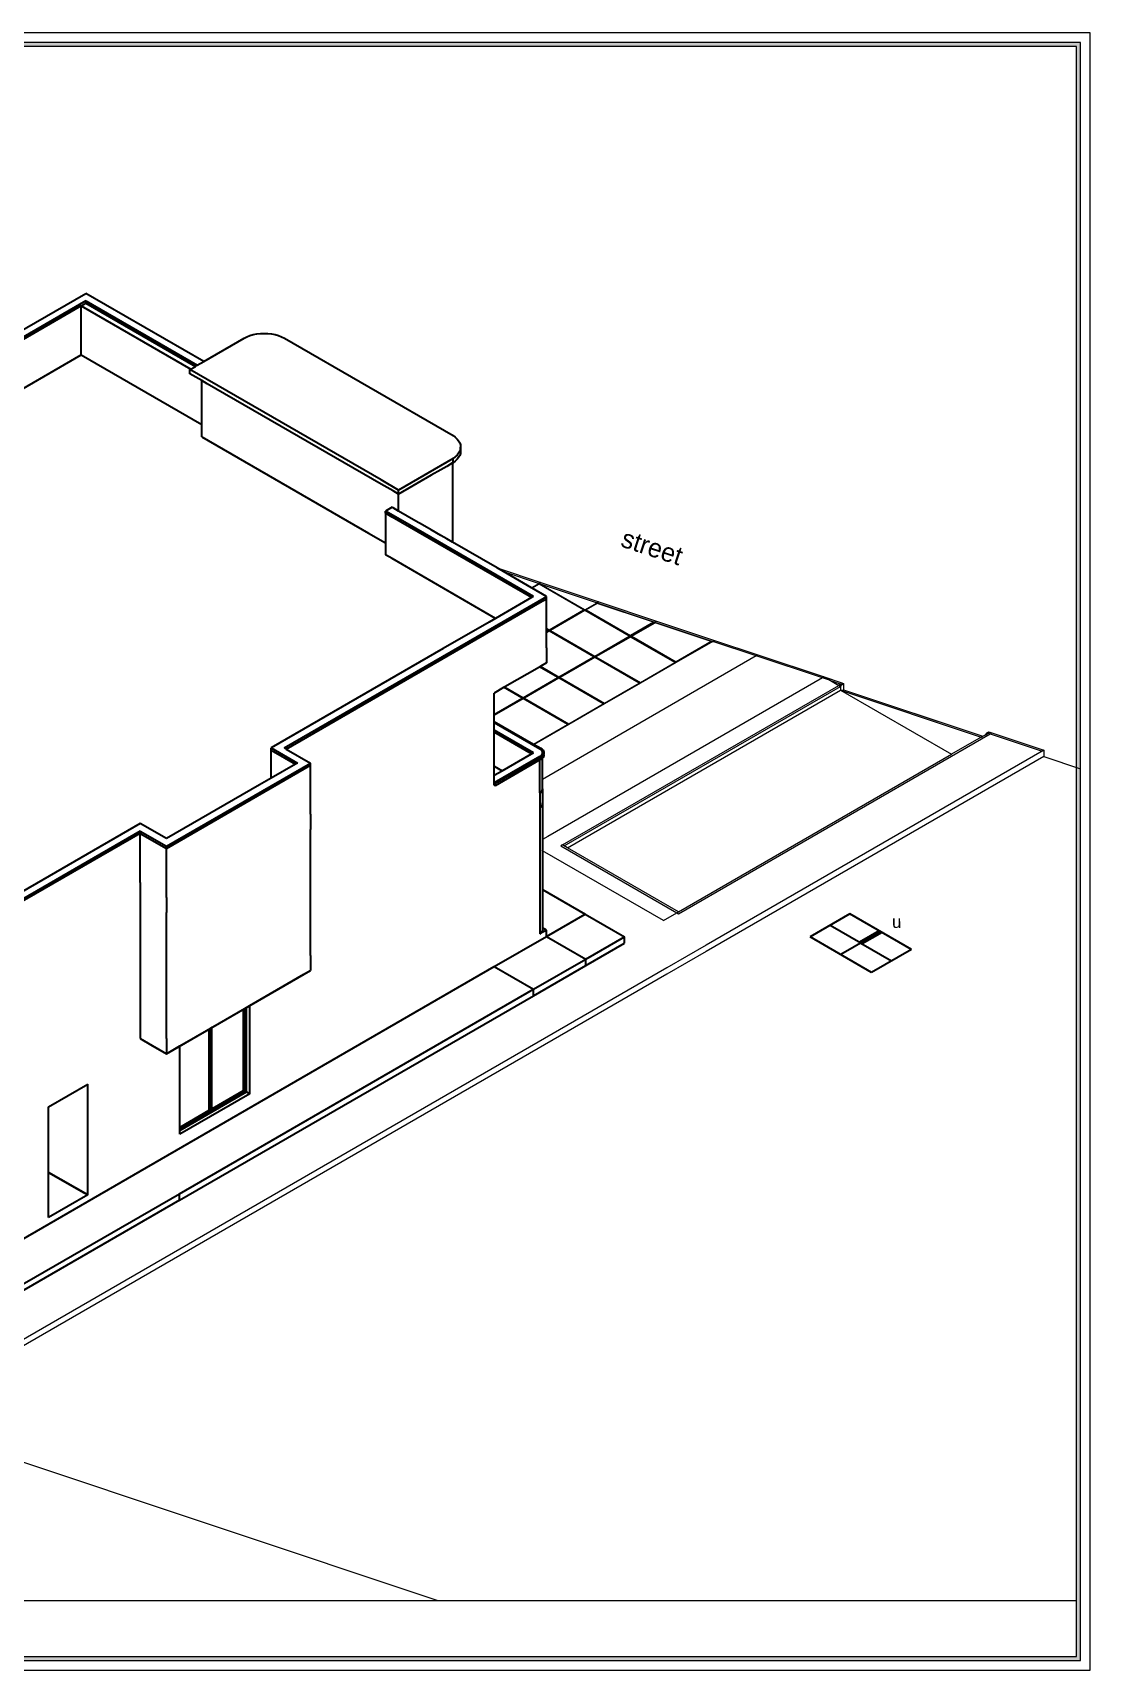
# Model space of a CAD drawing. Header units: metres. Extents: x 294 to 1101, y -498 to -355.
# Drawn here: x 1078.04 to 1100.93, y -414.34 to -378.91 of the extents above; entities that cross this region are included whole.
import ezdxf

# ---------------------------------------------------------------- set-up
doc = ezdxf.new("R2010")
doc.units = ezdxf.units.M
doc.layers.add('19-JARDINERIA', color=80, linetype='Continuous', lineweight=0)
doc.layers.add('wall', color=7, linetype='Continuous', lineweight=25)
doc.layers.add('text', color=3, linetype='Continuous')
doc.styles.add('alalala', font='bgothm.ttf', dxfattribs={"height": 0.2})

msp = doc.modelspace()

# ---------------------------------------------------------------- hatches: boundary and pattern name
at = {"layer": '19-JARDINERIA'}
h = msp.add_hatch(color=251, dxfattribs=at)
h.paths.add_polyline_path([(1051.193, -414.127), (1100.714, -414.127), (1100.714, -379.12), (1051.193, -379.12)])
h.paths.add_polyline_path([(1051.279, -414.041), (1100.629, -414.041), (1100.629, -379.205), (1051.279, -379.205)], flags=16)
at = {"layer": 'wall'}
h = msp.add_hatch(color=256, dxfattribs=at)
h.dxf.hatch_style = 1
h.paths.add_polyline_path([(1096.393, -398.357), (1096.363, -398.34), (1095.933, -398.588), (1095.963, -398.606)])
h = msp.add_hatch(color=256, dxfattribs=at)
h.dxf.hatch_style = 1
h.paths.add_polyline_path([(1096.423, -398.375), (1096.393, -398.357), (1095.963, -398.606), (1095.993, -398.623)])

# ---------------------------------------------------------------- linework, layer by layer
for p, q in [((1074.943, -387), (1079.193, -384.546)), ((1079.193, -384.709), (1075.084, -387.081)), ((1079.092, -384.817), (1079.193, -384.758)), ((1081.744, -386.019), (1079.193, -384.546)), ((1079.193, -384.709), (1081.602, -386.1)), ((1079.193, -384.758), (1079.193, -384.709)), ((1079.193, -384.758), (1081.56, -386.125)), ((1079.092, -384.817), (1075.127, -387.106)), ((1079.092, -384.817), (1081.459, -386.183)), ((1079.092, -385.715), (1079.092, -384.817)), ((1082.613, -385.517), (1082.674, -385.486)), ((1082.674, -385.486), (1082.741, -385.46)), ((1082.741, -385.46), (1082.814, -385.439)), ((1082.814, -385.439), (1082.89, -385.424)), ((1082.89, -385.424), (1082.97, -385.415)), ((1082.97, -385.415), (1083.05, -385.412)), ((1083.05, -385.412), (1083.131, -385.415)), ((1083.131, -385.415), (1083.211, -385.424)), ((1083.211, -385.424), (1083.287, -385.439)), ((1083.287, -385.439), (1083.36, -385.46)), ((1083.36, -385.46), (1083.427, -385.486)), ((1083.427, -385.486), (1083.488, -385.517)), ((1079.092, -385.878), (1079.092, -385.715)), ((1081.744, -386.019), (1082.613, -385.517)), ((1083.488, -385.517), (1087.138, -387.624)), ((1076.046, -387.637), (1079.092, -385.878)), ((1079.092, -385.878), (1081.699, -387.383)), ((1081.441, -386.193), (1081.459, -386.183)), ((1085.581, -388.583), (1081.441, -386.193)), ((1081.441, -386.284), (1081.441, -386.193)), ((1081.459, -386.183), (1081.56, -386.125)), ((1081.56, -386.125), (1081.602, -386.1)), ((1081.602, -386.1), (1081.744, -386.019)), ((1081.699, -386.432), (1081.441, -386.284)), ((1081.699, -387.22), (1081.699, -386.432)), ((1081.819, -386.502), (1081.699, -386.432)), ((1085.581, -388.674), (1081.819, -386.502)), ((1081.699, -387.651), (1081.699, -387.22)), ((1081.699, -387.394), (1081.699, -387.383)), ((1081.699, -387.473), (1081.699, -387.394)), ((1087.138, -387.624), (1087.186, -387.66)), ((1087.186, -387.66), (1087.226, -387.699)), ((1087.226, -387.699), (1087.258, -387.74)), ((1087.258, -387.74), (1087.281, -387.783)), ((1087.281, -387.961), (1087.258, -388.004)), ((1087.281, -387.783), (1087.295, -387.827)), ((1087.295, -387.917), (1087.281, -387.961)), ((1087.295, -387.827), (1087.299, -387.872)), ((1087.299, -387.872), (1087.295, -387.917)), ((1087.295, -387.918), (1087.299, -387.963)), ((1087.299, -387.963), (1087.295, -388.008)), ((1087.299, -387.963), (1087.299, -387.872)), ((1087.138, -388.12), (1085.958, -388.801)), ((1087.001, -388.29), (1086.871, -388.364)), ((1087.129, -388.216), (1087.001, -388.29)), ((1087.138, -388.211), (1087.129, -388.216)), ((1087.129, -388.216), (1087.129, -389.932)), ((1087.186, -388.084), (1087.138, -388.12)), ((1087.138, -388.211), (1087.138, -388.12)), ((1087.186, -388.175), (1087.138, -388.211)), ((1087.226, -388.046), (1087.186, -388.084)), ((1087.226, -388.136), (1087.186, -388.175)), ((1087.258, -388.004), (1087.226, -388.046)), ((1087.258, -388.095), (1087.226, -388.136)), ((1087.281, -388.052), (1087.258, -388.095)), ((1087.295, -388.008), (1087.281, -388.052)), ((1085.958, -388.801), (1085.581, -388.583)), ((1085.838, -388.822), (1085.581, -388.674)), ((1086.667, -388.482), (1085.958, -388.892)), ((1086.871, -388.364), (1086.667, -388.482)), ((1085.958, -388.892), (1085.838, -388.822)), ((1085.958, -388.892), (1085.958, -388.801)), ((1085.958, -389.256), (1085.958, -388.892)), ((1085.817, -389.175), (1085.675, -389.256)), ((1085.675, -389.305), (1085.675, -389.256)), ((1086.193, -389.555), (1085.675, -389.256)), ((1085.817, -389.387), (1085.675, -389.305)), ((1085.675, -389.305), (1085.675, -389.69)), ((1085.817, -389.175), (1085.838, -389.187)), ((1086.193, -389.604), (1085.817, -389.387)), ((1085.958, -389.256), (1085.838, -389.187)), ((1086.334, -389.473), (1085.958, -389.256)), ((1085.311, -389.736), (1085.675, -389.947)), ((1085.675, -389.69), (1085.675, -390.203)), ((1088.878, -391.105), (1086.193, -389.555)), ((1088.835, -391.13), (1086.193, -389.604)), ((1086.476, -389.555), (1086.334, -389.473)), ((1086.667, -389.665), (1086.476, -389.555)), ((1086.871, -389.783), (1086.667, -389.665)), ((1087.001, -389.858), (1086.871, -389.783)), ((1087.129, -389.932), (1087.001, -389.858)), ((1088.092, -390.488), (1087.129, -389.932)), ((1085.817, -390.285), (1085.675, -390.203)), ((1088.058, -391.579), (1085.817, -390.285)), ((1088.092, -390.488), (1088.093, -390.488)), ((1088.093, -390.488), (1088.092, -390.488)), ((1088.093, -390.488), (1088.093, -390.488)), ((1088.228, -390.567), (1088.093, -390.488)), ((1088.838, -390.919), (1088.228, -390.567)), ((1083.485, -394.382), (1089.161, -391.105)), ((1088.835, -391.13), (1088.058, -391.579)), ((1088.878, -391.105), (1088.835, -391.13)), ((1088.852, -390.927), (1088.838, -390.919)), ((1089.161, -391.105), (1088.852, -390.927)), ((1089.019, -391.236), (1089.161, -391.154)), ((1089.161, -391.154), (1089.161, -391.105)), ((1089.161, -391.794), (1089.161, -391.154)), ((1083.527, -394.406), (1089.019, -391.236)), ((1087.916, -391.66), (1086.926, -392.232)), ((1088.058, -391.579), (1087.916, -391.66)), ((1089.161, -391.811), (1089.161, -391.794)), ((1089.161, -391.827), (1089.161, -391.811)), ((1089.161, -391.857), (1089.161, -391.827)), ((1089.161, -391.873), (1089.161, -391.857)), ((1089.161, -391.889), (1089.161, -391.873)), ((1089.161, -392.052), (1089.161, -391.889)), ((1086.926, -392.232), (1083.202, -394.382)), ((1089.161, -392.216), (1089.161, -392.052)), ((1089.161, -392.216), (1089.161, -392.542)), ((1089.161, -392.542), (1089.034, -392.615)), ((1089.006, -392.631), (1088.26, -393.062)), ((1089.02, -392.623), (1089.006, -392.631)), ((1089.034, -392.615), (1089.02, -392.623)), ((1088.232, -393.078), (1088.029, -393.195)), ((1088.029, -393.651), (1088.029, -393.195)), ((1088.246, -393.07), (1088.232, -393.078)), ((1088.26, -393.062), (1088.246, -393.07)), ((1088.029, -393.667), (1088.029, -393.651)), ((1088.029, -393.683), (1088.029, -393.667)), ((1088.029, -393.808), (1088.029, -393.683)), ((1088.029, -393.808), (1088.882, -394.3)), ((1088.029, -393.832), (1088.029, -393.808)), ((1088.029, -393.832), (1089.014, -394.401)), ((1088.029, -393.995), (1088.029, -393.832)), ((1088.878, -394.485), (1088.029, -393.995)), ((1088.029, -394.044), (1088.029, -393.995)), ((1088.835, -394.51), (1088.029, -394.044)), ((1088.029, -394.779), (1088.029, -394.044)), ((1088.882, -394.3), (1088.896, -394.308)), ((1088.896, -394.308), (1089.036, -394.389)), ((1080.933, -396.509), (1084.051, -394.709)), ((1083.202, -394.431), (1083.202, -394.382)), ((1083.202, -394.382), (1083.768, -394.709)), ((1083.202, -394.431), (1083.725, -394.733)), ((1083.202, -395.035), (1083.202, -394.431)), ((1083.485, -394.382), (1083.527, -394.406)), ((1083.527, -394.406), (1084.051, -394.709)), ((1083.768, -394.709), (1083.725, -394.733)), ((1084.051, -394.758), (1084.051, -394.709)), ((1089.014, -394.57), (1088.029, -395.138)), ((1089.036, -394.582), (1088.051, -395.151)), ((1089.014, -394.643), (1088.051, -395.2)), ((1088.199, -394.877), (1088.835, -394.51)), ((1088.835, -394.51), (1088.878, -394.485)), ((1089.032, -394.413), (1089.014, -394.401)), ((1089.014, -394.57), (1089.032, -394.558)), ((1089.036, -394.631), (1089.014, -394.643)), ((1089.014, -395.354), (1089.014, -394.643)), ((1089.047, -394.426), (1089.032, -394.413)), ((1089.032, -394.558), (1089.047, -394.545)), ((1089.036, -394.389), (1089.056, -394.402)), ((1089.056, -394.568), (1089.036, -394.582)), ((1089.036, -394.631), (1089.036, -394.582)), ((1089.056, -394.618), (1089.036, -394.631)), ((1089.059, -394.44), (1089.047, -394.426)), ((1089.047, -394.545), (1089.059, -394.531)), ((1089.056, -394.402), (1089.073, -394.417)), ((1089.073, -394.554), (1089.056, -394.568)), ((1089.073, -394.603), (1089.056, -394.618)), ((1089.068, -394.454), (1089.059, -394.44)), ((1089.059, -394.531), (1089.068, -394.516)), ((1089.073, -394.47), (1089.068, -394.454)), ((1089.068, -394.516), (1089.073, -394.501)), ((1089.073, -394.417), (1089.087, -394.433)), ((1089.075, -394.485), (1089.073, -394.47)), ((1089.073, -394.501), (1089.075, -394.485)), ((1089.087, -394.538), (1089.073, -394.554)), ((1089.075, -394.601), (1089.073, -394.603)), ((1089.075, -394.485), (1089.075, -394.485)), ((1089.087, -394.587), (1089.075, -394.601)), ((1089.075, -395.062), (1089.075, -394.601)), ((1089.087, -394.433), (1089.096, -394.448)), ((1089.096, -394.523), (1089.087, -394.538)), ((1089.096, -394.572), (1089.087, -394.587)), ((1089.096, -394.448), (1089.097, -394.45)), ((1089.097, -394.521), (1089.096, -394.523)), ((1089.096, -394.572), (1089.096, -394.523)), ((1089.097, -394.57), (1089.096, -394.572)), ((1089.097, -394.45), (1089.103, -394.467)), ((1089.101, -394.51), (1089.097, -394.521)), ((1089.103, -394.552), (1089.097, -394.57)), ((1089.103, -394.503), (1089.101, -394.51)), ((1089.103, -394.467), (1089.105, -394.485)), ((1089.105, -394.485), (1089.103, -394.503)), ((1089.105, -394.534), (1089.103, -394.552)), ((1089.105, -394.534), (1089.105, -394.485)), ((1080.933, -396.558), (1084.051, -394.758)), ((1083.202, -395.035), (1082.948, -395.182)), ((1083.725, -394.733), (1083.202, -395.035)), ((1084.051, -395.002), (1084.051, -394.758)), ((1084.051, -395.166), (1084.051, -395.002)), ((1088.029, -394.779), (1088.199, -394.877)), ((1088.029, -394.975), (1088.029, -394.779)), ((1088.029, -394.975), (1088.199, -394.877)), ((1088.029, -395.138), (1088.029, -394.975)), ((1089.075, -395.062), (1089.073, -395.063)), ((1089.075, -395.269), (1089.075, -395.062)), ((1082.948, -395.182), (1080.933, -396.345)), ((1084.051, -395.174), (1084.051, -395.166)), ((1084.051, -395.484), (1084.051, -395.174)), ((1088.029, -395.188), (1088.029, -395.138)), ((1088.029, -395.138), (1088.051, -395.151)), ((1088.029, -395.188), (1088.051, -395.2)), ((1088.051, -395.2), (1088.051, -395.151)), ((1089.014, -395.354), (1089.032, -395.342)), ((1089.014, -395.362), (1089.032, -395.35)), ((1089.014, -395.354), (1089.014, -395.362)), ((1089.014, -395.362), (1089.014, -395.672)), ((1089.032, -395.342), (1089.047, -395.329)), ((1089.032, -395.35), (1089.047, -395.337)), ((1089.047, -395.329), (1089.059, -395.315)), ((1089.047, -395.337), (1089.059, -395.323)), ((1089.059, -395.315), (1089.068, -395.3)), ((1089.059, -395.323), (1089.068, -395.308)), ((1089.068, -395.3), (1089.073, -395.285)), ((1089.068, -395.308), (1089.073, -395.293)), ((1089.075, -395.269), (1089.073, -395.254)), ((1089.073, -395.285), (1089.075, -395.273)), ((1089.073, -395.293), (1089.075, -395.277)), ((1089.075, -395.269), (1089.075, -395.277)), ((1089.075, -395.273), (1089.075, -395.269)), ((1089.075, -395.277), (1089.075, -395.273)), ((1089.075, -395.277), (1089.075, -395.588)), ((1084.051, -395.492), (1084.051, -395.484)), ((1084.051, -395.656), (1084.051, -395.492)), ((1084.051, -395.819), (1084.051, -395.656)), ((1089.014, -395.672), (1089.032, -395.66)), ((1089.014, -395.679), (1089.032, -395.668)), ((1089.032, -395.669), (1089.014, -395.68)), ((1089.014, -395.672), (1089.014, -395.679)), ((1089.014, -395.679), (1089.014, -395.68)), ((1089.014, -395.68), (1089.014, -398.407)), ((1089.032, -395.66), (1089.047, -395.647)), ((1089.032, -395.668), (1089.047, -395.655)), ((1089.047, -395.656), (1089.032, -395.669)), ((1089.047, -395.647), (1089.059, -395.633)), ((1089.047, -395.655), (1089.059, -395.641)), ((1089.059, -395.642), (1089.047, -395.656)), ((1089.059, -395.633), (1089.068, -395.619)), ((1089.059, -395.641), (1089.068, -395.626)), ((1089.068, -395.627), (1089.059, -395.642)), ((1089.068, -395.619), (1089.073, -395.603)), ((1089.073, -395.611), (1089.068, -395.627)), ((1089.068, -395.626), (1089.073, -395.611)), ((1089.075, -395.588), (1089.073, -395.572)), ((1089.075, -395.591), (1089.073, -395.579)), ((1089.073, -395.58), (1089.075, -395.592)), ((1089.073, -395.603), (1089.075, -395.592)), ((1089.073, -395.611), (1089.075, -395.595)), ((1089.075, -395.596), (1089.073, -395.611)), ((1089.075, -395.588), (1089.075, -395.595)), ((1089.075, -395.591), (1089.075, -395.588)), ((1089.075, -395.595), (1089.075, -395.591)), ((1089.075, -395.592), (1089.075, -395.591)), ((1089.075, -395.592), (1089.075, -395.595)), ((1089.075, -395.595), (1089.075, -395.596)), ((1089.075, -395.595), (1089.075, -395.595)), ((1089.075, -395.595), (1089.075, -395.596)), ((1089.075, -395.596), (1089.075, -396.366)), ((1080.367, -396.019), (1073.705, -399.865)), ((1080.933, -396.345), (1080.367, -396.019)), ((1084.051, -395.819), (1084.051, -396.146)), ((1080.367, -396.182), (1073.705, -400.028)), ((1080.367, -396.231), (1073.705, -400.077)), ((1080.367, -396.231), (1080.367, -396.182)), ((1080.367, -396.182), (1080.933, -396.509)), ((1080.367, -397.129), (1080.367, -396.231)), ((1080.367, -396.231), (1080.933, -396.558)), ((1084.051, -398.219), (1084.051, -396.146)), ((1089.075, -396.366), (1089.073, -396.367)), ((1089.075, -396.366), (1089.075, -396.606)), ((1080.933, -396.558), (1080.933, -396.509)), ((1080.933, -397.456), (1080.933, -396.558)), ((1089.075, -396.606), (1089.073, -396.605)), ((1089.075, -396.606), (1089.075, -397.447)), ((1080.367, -397.293), (1080.367, -397.129)), ((1080.367, -397.293), (1080.367, -397.619)), ((1080.933, -397.619), (1080.933, -397.456)), ((1089.073, -397.446), (1089.075, -397.447)), ((1089.075, -397.447), (1089.996, -397.979)), ((1089.075, -397.447), (1089.075, -398.273)), ((1080.367, -397.619), (1080.367, -400.346)), ((1080.933, -397.619), (1080.933, -397.946)), ((1080.933, -400.673), (1080.933, -397.946)), ((1084.051, -398.228), (1084.051, -398.219)), ((1084.051, -398.538), (1084.051, -398.228)), ((1089.161, -398.462), (1089.996, -397.979)), ((1089.996, -397.979), (1090.845, -398.469)), ((1095.728, -397.974), (1094.868, -398.47)), ((1097.058, -398.741), (1095.728, -397.974)), ((1084.051, -398.545), (1084.051, -398.538)), ((1084.051, -398.546), (1084.051, -398.545)), ((1084.051, -398.873), (1084.051, -398.546)), ((1088.029, -399.115), (1089.161, -398.462)), ((1089.161, -398.323), (1089.014, -398.407)), ((1089.014, -398.407), (1089.032, -398.396)), ((1089.032, -398.396), (1089.047, -398.383)), ((1089.047, -398.383), (1089.059, -398.369)), ((1089.059, -398.369), (1089.068, -398.354)), ((1089.068, -398.354), (1089.073, -398.339)), ((1089.075, -398.273), (1089.073, -398.272)), ((1089.161, -398.323), (1089.073, -398.272)), ((1089.073, -398.307), (1089.075, -398.323)), ((1089.075, -398.323), (1089.073, -398.339)), ((1089.161, -398.323), (1089.075, -398.273)), ((1089.075, -398.273), (1089.075, -398.323)), ((1089.161, -398.462), (1089.161, -398.323)), ((1089.161, -398.462), (1090.009, -398.952)), ((1090.009, -398.952), (1090.845, -398.469)), ((1090.009, -399.09), (1090.845, -398.608)), ((1090.845, -398.608), (1090.845, -398.469)), ((1096.197, -399.238), (1094.868, -398.47)), ((1096.393, -398.357), (1095.532, -398.854)), ((1096.363, -398.34), (1095.933, -398.588)), ((1096.423, -398.375), (1095.993, -398.623)), ((1084.051, -398.873), (1084.051, -399.198)), ((1088.878, -399.605), (1090.009, -398.952)), ((1090.009, -399.09), (1090.009, -398.952)), ((1097.058, -398.741), (1096.197, -399.238)), ((1080.367, -403.539), (1088.029, -399.115)), ((1080.933, -400.999), (1084.051, -399.198)), ((1082.737, -399.958), (1083.91, -399.281)), ((1083.91, -399.281), (1084.051, -399.199)), ((1084.051, -399.198), (1084.051, -399.199)), ((1088.029, -399.115), (1088.878, -399.605)), ((1088.878, -399.744), (1090.009, -399.09)), ((1081.216, -404.029), (1088.878, -399.605)), ((1088.878, -399.744), (1088.878, -399.605)), ((1081.216, -404.167), (1088.878, -399.744)), ((1081.924, -400.427), (1082.596, -400.039)), ((1082.596, -400.039), (1082.61, -400.031)), ((1082.61, -400.031), (1082.624, -400.023)), ((1082.624, -400.023), (1082.638, -400.015)), ((1082.638, -400.015), (1082.667, -399.998)), ((1082.667, -399.998), (1082.737, -399.958)), ((1082.667, -401.827), (1082.667, -399.998)), ((1082.737, -401.868), (1082.737, -399.958)), ((1080.367, -400.346), (1080.367, -400.672)), ((1080.367, -400.672), (1080.933, -400.999)), ((1080.367, -400.672), (1080.367, -400.673)), ((1080.367, -400.673), (1080.632, -400.826)), ((1080.933, -400.673), (1080.933, -400.999)), ((1081.223, -400.832), (1081.853, -400.468)), ((1081.853, -400.468), (1081.867, -400.46)), ((1081.867, -400.46), (1081.881, -400.452)), ((1081.881, -400.452), (1081.895, -400.444)), ((1081.895, -400.444), (1081.924, -400.427)), ((1080.632, -400.826), (1080.933, -400.999)), ((1080.933, -400.999), (1081.223, -400.832)), ((1080.933, -400.999), (1080.933, -400.999)), ((1081.223, -402.579), (1081.223, -400.832)), ((1078.383, -402.145), (1079.232, -401.655)), ((1079.232, -404.055), (1079.232, -401.655)), ((1078.383, -403.566), (1078.383, -402.145)), ((1081.223, -402.661), (1082.667, -401.827)), ((1082.737, -401.868), (1081.223, -402.742)), ((1082.667, -401.827), (1082.737, -401.868)), ((1081.223, -402.595), (1081.223, -402.579)), ((1081.223, -402.612), (1081.223, -402.595)), ((1081.223, -402.628), (1081.223, -402.612)), ((1081.223, -402.661), (1081.223, -402.628)), ((1081.223, -402.742), (1081.223, -402.661)), ((1075.131, -406.562), (1080.367, -403.539)), ((1079.232, -404.055), (1078.383, -403.566)), ((1078.383, -404.545), (1078.383, -403.566)), ((1078.383, -403.566), (1079.09, -403.974)), ((1075.979, -407.052), (1081.216, -404.029)), ((1081.216, -404.167), (1075.979, -407.191)), ((1079.232, -404.055), (1078.383, -404.545)), ((1079.232, -404.055), (1078.383, -404.545)), ((1079.09, -403.974), (1079.232, -404.055)), ((1081.216, -404.167), (1081.216, -404.029))]:
    msp.add_line(p, q)
at = {"layer": '19-JARDINERIA', "color": 251}
for p, q in [((1088.093, -390.488), (1089.038, -390.803)), ((1088.228, -390.567), (1089.001, -390.824)), ((1089.001, -390.824), (1088.838, -390.919)), ((1089.038, -390.803), (1089.001, -390.824)), ((1089.989, -391.395), (1089.001, -390.824)), ((1089.001, -390.824), (1090.254, -391.242)), ((1089.038, -390.803), (1090.29, -391.221)), ((1089.001, -390.841), (1088.852, -390.927)), ((1089.961, -391.395), (1089.001, -390.841)), ((1089.989, -391.395), (1089.215, -391.842)), ((1089.215, -391.825), (1089.961, -391.395)), ((1089.989, -391.411), (1089.243, -391.842)), ((1089.989, -391.395), (1090.254, -391.242)), ((1090.977, -391.965), (1089.989, -391.395)), ((1090.949, -391.965), (1089.989, -391.411)), ((1090.257, -391.256), (1090.017, -391.395)), ((1090.017, -391.395), (1090.977, -391.949)), ((1090.29, -391.221), (1090.254, -391.242)), ((1090.254, -391.242), (1091.507, -391.66)), ((1091.474, -391.662), (1090.257, -391.256)), ((1090.29, -391.221), (1091.543, -391.638)), ((1089.161, -391.794), (1089.215, -391.825)), ((1089.215, -391.842), (1089.161, -391.811)), ((1089.187, -391.842), (1089.161, -391.827)), ((1089.215, -391.842), (1089.161, -391.873)), ((1089.161, -391.857), (1089.187, -391.842)), ((1089.215, -391.858), (1089.161, -391.889)), ((1090.203, -392.412), (1089.215, -391.842)), ((1090.175, -392.412), (1089.215, -391.858)), ((1089.243, -391.842), (1090.203, -392.396)), ((1091.507, -391.66), (1090.977, -391.965)), ((1091.474, -391.662), (1090.977, -391.949)), ((1091.005, -391.965), (1091.51, -391.674)), ((1091.507, -391.66), (1091.543, -391.638)), ((1091.507, -391.66), (1092.759, -392.077)), ((1092.727, -392.08), (1091.51, -391.674)), ((1091.543, -391.638), (1092.796, -392.056)), ((1090.977, -391.965), (1090.203, -392.412)), ((1090.203, -392.396), (1090.949, -391.965)), ((1090.977, -391.982), (1090.231, -392.412)), ((1091.965, -392.536), (1090.977, -391.965)), ((1091.937, -392.536), (1090.977, -391.982)), ((1091.005, -391.965), (1091.965, -392.519)), ((1092.759, -392.077), (1091.965, -392.536)), ((1092.727, -392.08), (1091.965, -392.519)), ((1092.759, -392.077), (1092.796, -392.056)), ((1093.701, -392.391), (1092.759, -392.077)), ((1092.796, -392.056), (1093.737, -392.37)), ((1093.701, -392.391), (1089.075, -395.062)), ((1090.203, -392.412), (1089.429, -392.859)), ((1089.429, -392.843), (1090.175, -392.412)), ((1090.203, -392.429), (1089.457, -392.859)), ((1091.191, -392.983), (1090.203, -392.412)), ((1091.163, -392.983), (1090.203, -392.429)), ((1090.231, -392.412), (1091.191, -392.966)), ((1091.965, -392.536), (1091.191, -392.983)), ((1091.191, -392.966), (1091.937, -392.536)), ((1093.701, -392.391), (1093.737, -392.37)), ((1095.133, -392.868), (1093.701, -392.391)), ((1093.737, -392.37), (1095.17, -392.847)), ((1089.429, -392.859), (1088.655, -393.306)), ((1088.655, -393.29), (1089.4, -392.859)), ((1089.429, -392.876), (1088.683, -393.306)), ((1089.4, -392.859), (1089.006, -392.631)), ((1089.429, -392.859), (1089.02, -392.623)), ((1089.034, -392.615), (1089.429, -392.843)), ((1095.133, -392.868), (1089.192, -396.298)), ((1090.417, -393.43), (1089.429, -392.859)), ((1090.388, -393.43), (1089.429, -392.876)), ((1089.457, -392.859), (1090.417, -393.413)), ((1095.17, -392.847), (1095.133, -392.868)), ((1095.306, -392.926), (1095.133, -392.868)), ((1095.17, -392.847), (1095.306, -392.926)), ((1095.17, -392.847), (1095.554, -392.976)), ((1095.306, -392.926), (1095.486, -393.03)), ((1095.306, -392.926), (1095.519, -392.997)), ((1088.655, -393.306), (1088.029, -393.667)), ((1088.029, -393.651), (1088.626, -393.306)), ((1088.626, -393.306), (1088.232, -393.078)), ((1088.655, -393.306), (1088.246, -393.07)), ((1088.26, -393.062), (1088.655, -393.29)), ((1089.643, -393.877), (1088.655, -393.306)), ((1088.683, -393.306), (1089.643, -393.86)), ((1089.508, -396.481), (1095.486, -393.03)), ((1089.544, -396.501), (1095.521, -393.05)), ((1089.615, -396.542), (1095.521, -393.132)), ((1091.191, -392.983), (1090.417, -393.43)), ((1090.417, -393.413), (1091.163, -392.983)), ((1095.486, -393.03), (1095.519, -392.997)), ((1095.486, -393.03), (1095.495, -393.035)), ((1095.495, -393.035), (1095.529, -393.001)), ((1095.495, -393.035), (1095.521, -393.05)), ((1095.519, -392.997), (1095.529, -393.001)), ((1095.521, -393.05), (1095.561, -393.011)), ((1095.521, -393.05), (1095.521, -393.132)), ((1095.521, -393.132), (1095.586, -393.125)), ((1095.521, -393.132), (1098.57, -394.148)), ((1095.521, -393.132), (1097.925, -394.52)), ((1095.529, -393.001), (1095.554, -392.976)), ((1095.529, -393.001), (1095.561, -393.011)), ((1095.554, -392.976), (1095.586, -392.986)), ((1095.561, -393.011), (1095.586, -392.986)), ((1095.586, -392.986), (1095.586, -393.125)), ((1095.586, -393.125), (1098.601, -394.13)), ((1095.586, -393.125), (1098.601, -394.13)), ((1095.586, -393.125), (1096.691, -393.493)), ((1088.655, -393.322), (1088.029, -393.683)), ((1089.614, -393.877), (1088.655, -393.322)), ((1090.417, -393.43), (1089.643, -393.877)), ((1089.643, -393.86), (1090.388, -393.43)), ((1096.691, -393.493), (1098.601, -394.13)), ((1088.882, -394.3), (1089.614, -393.877)), ((1089.643, -393.877), (1088.896, -394.308)), ((1092.019, -397.971), (1098.763, -394.077)), ((1098.57, -394.148), (1097.925, -394.52)), ((1098.57, -394.148), (1098.601, -394.13)), ((1098.601, -394.13), (1098.659, -394.096)), ((1098.659, -394.096), (1098.7, -394.056)), ((1098.659, -394.096), (1098.718, -394.062)), ((1098.7, -394.056), (1098.724, -394.032)), ((1098.718, -394.062), (1098.7, -394.056)), ((1098.718, -394.062), (1098.754, -394.042)), ((1098.718, -394.062), (1098.763, -394.077)), ((1098.724, -394.032), (1098.754, -394.042)), ((1098.754, -394.042), (1098.798, -394.057)), ((1098.763, -394.077), (1098.798, -394.057)), ((1098.763, -394.077), (1099.885, -394.451)), ((1098.798, -394.057), (1099.921, -394.431)), ((1092.019, -397.93), (1097.925, -394.52)), ((1099.885, -394.451), (1092.614, -398.649)), ((1099.921, -394.57), (1092.614, -398.788)), ((1099.921, -394.431), (1099.885, -394.451)), ((1099.921, -394.431), (1099.921, -394.57)), ((1099.921, -394.57), (1100.714, -394.834)), ((1099.921, -394.57), (1100.714, -394.834)), ((1089.192, -396.298), (1089.075, -396.366)), ((1089.508, -396.481), (1089.473, -396.501)), ((1089.544, -396.501), (1089.508, -396.481)), ((1091.693, -398.118), (1089.075, -396.606)), ((1089.473, -396.501), (1091.983, -397.951)), ((1089.615, -396.542), (1089.544, -396.501)), ((1092.019, -397.93), (1089.615, -396.542)), ((1091.693, -398.118), (1091.983, -397.951)), ((1091.983, -397.951), (1092.019, -397.93)), ((1091.983, -397.951), (1092.019, -397.971)), ((1092.614, -398.649), (1091.765, -399.139)), ((1092.614, -398.788), (1091.765, -399.278)), ((1091.765, -399.139), (1076.051, -408.212)), ((1091.765, -399.278), (1076.051, -408.351)), ((1082.596, -401.787), (1082.596, -400.039)), ((1082.61, -401.795), (1082.61, -400.031)), ((1082.624, -401.803), (1082.624, -400.023)), ((1082.638, -401.811), (1082.638, -400.015)), ((1081.853, -402.216), (1081.853, -400.468)), ((1081.867, -402.224), (1081.867, -400.46)), ((1081.881, -402.232), (1081.881, -400.452)), ((1081.895, -402.24), (1081.895, -400.444)), ((1081.924, -402.175), (1081.924, -400.427)), ((1081.924, -402.175), (1082.596, -401.787)), ((1081.924, -402.191), (1082.61, -401.795)), ((1081.924, -402.207), (1082.624, -401.803)), ((1081.924, -402.224), (1082.638, -401.811)), ((1082.61, -401.795), (1082.596, -401.787)), ((1082.638, -401.811), (1082.624, -401.803)), ((1081.223, -402.579), (1081.853, -402.216)), ((1081.223, -402.595), (1081.867, -402.224)), ((1081.223, -402.612), (1081.881, -402.232)), ((1081.223, -402.628), (1081.895, -402.24)), ((1081.867, -402.224), (1081.853, -402.216)), ((1081.895, -402.24), (1081.881, -402.232)), ((1081.895, -402.24), (1081.924, -402.224)), ((1081.924, -402.191), (1081.924, -402.175)), ((1081.924, -402.207), (1081.924, -402.191)), ((1081.924, -402.224), (1081.924, -402.207)), ((1075.069, -408.918), (1086.811, -412.831)), ((1056.244, -412.831), (1100.629, -412.831))]:
    msp.add_line(p, q, dxfattribs=at)
for points in [[(1050.98, -414.34), (1100.928, -414.34), (1100.928, -378.907), (1050.98, -378.907)], [(1051.193, -414.127), (1100.714, -414.127), (1100.714, -379.12), (1051.193, -379.12)], [(1051.279, -414.041), (1100.629, -414.041), (1100.629, -379.205), (1051.279, -379.205)]]:
    msp.add_lwpolyline(points, close=True, dxfattribs=at)
at = {"layer": 'wall'}
for p, q in [((1081.699, -387.651), (1085.311, -389.736)), ((1095.963, -398.606), (1095.298, -398.222)), ((1095.963, -398.606), (1096.627, -398.989))]:
    msp.add_line(p, q, dxfattribs=at)

# ---------------------------------------------------------------- texts
at = {"layer": 'text', "style": 'alalala'}
for s, height, rotation, p in [('street ', 0.4032, 341.7246, (1090.743, -390.015)), ('n', 0.272, 180.1671, (1096.839, -398.068))]:
    msp.add_text(s, height=height, rotation=rotation, dxfattribs=at).set_placement(p)

doc.saveas('drawing.dxf')
